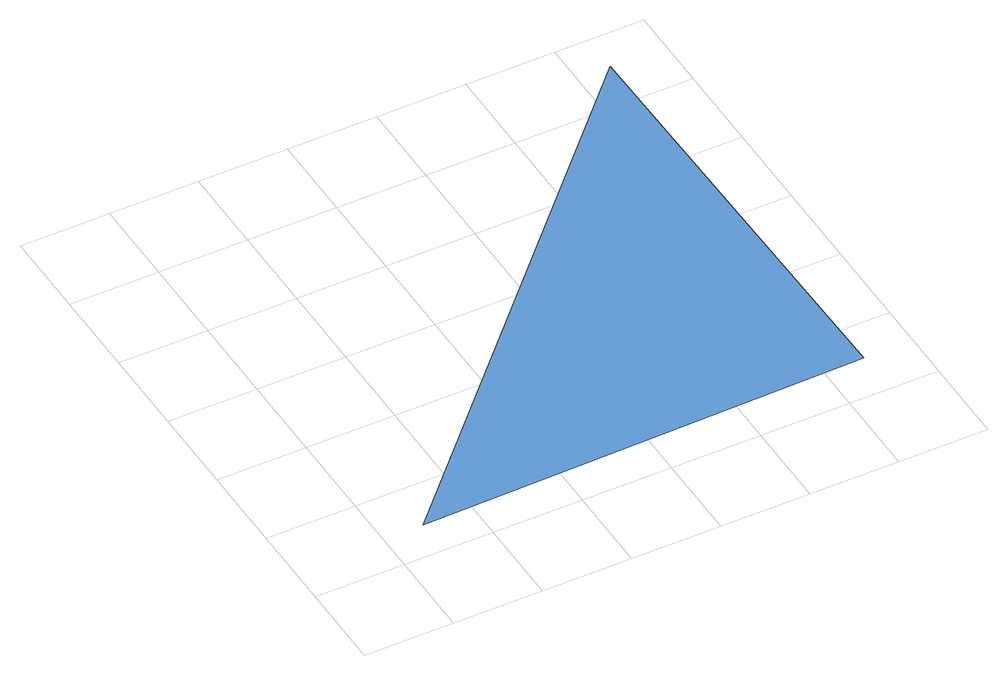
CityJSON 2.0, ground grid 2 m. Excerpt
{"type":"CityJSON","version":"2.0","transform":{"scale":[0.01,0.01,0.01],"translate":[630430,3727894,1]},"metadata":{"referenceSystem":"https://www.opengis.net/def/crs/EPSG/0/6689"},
"CityObjects":{
"waterbody1":{"type":"WaterBody","attributes":{"name":"福岡県津波浸水想定図","class":"1140","function":"2","WaterBodyTsunamiRiskAttribute.description":"1","WaterBodyTsunamiRiskAttribute.rank":"3"},"geometry":[{"type":"MultiSurface","lod":"1","boundaries":[[[0,1,2]]]}]}
},
"vertices":[
[1071,1104,77],[91,86,71],[1090,105,71]
]}
